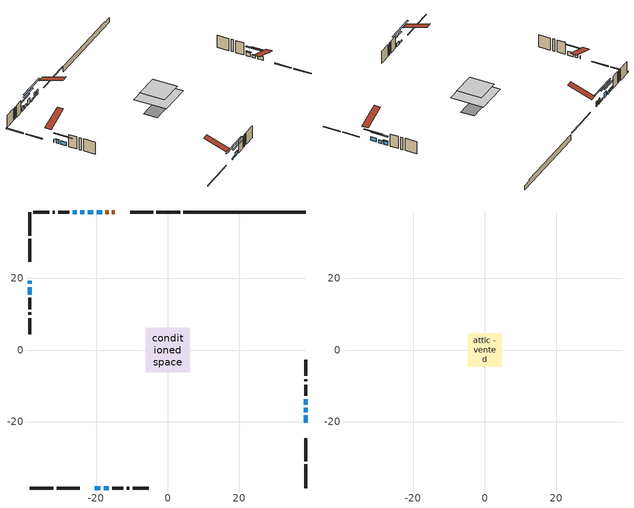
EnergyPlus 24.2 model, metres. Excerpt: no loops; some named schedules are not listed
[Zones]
conditioned space
 floor outside (Floor1 construction): -2.37,-2.37 -2.37,2.37 2.37,2.37 2.37,-2.37 z0.37
 floor adiabatic (AdiabaticFloorConstruction): -6.19,-6.19 -6.19,6.19 6.19,6.19 6.19,-6.19 z2.81
 floor foundation (Slab1 construction): -5.99,-2.54 -5.99,2.54 5.99,2.54 5.99,-2.54 z-1.95
 wall outside (RimJoist1 construction): 3.45,38.51 -3.14,38.51 / -38.51,-38.51 -31.92,-38.51 / -38.51,38.51 -38.51,31.92 / 38.51,-38.51 38.51,-31.92 z0.37:0.67
 wall outside (RimJoist2 construction): -4.07,38.51 -10.47,38.51 / -31,-38.51 -24.59,-38.51 / -38.51,31 -38.51,24.59 / 38.51,-31 38.51,-24.59 z0.37:0.67
 wall outside (AdiabaticWallConstruction 1): -14.74,38.51 -15.58,38.51 / -16.51,38.51 -17.4,38.51 z0.37:2.4
 wall outside (AdiabaticWallConstruction): -38.51,20.33 -38.51,20.26 z0.37:1.59; -38.51,19.33 -38.51,18.47 / 38.51,-20.33 38.51,-18.25 / -17.88,-38.51 -16.4,-38.51 / 38.51,-15.22 38.51,-13.75 / -38.51,17.54 -38.51,15.46 z0.37:1.84; -18.33,38.51 -19.85,38.51 / -20.33,-38.51 -18.8,-38.51 z0.37:0.98; -20.78,38.51 -22.31,38.51 z0.37:2.4; 38.51,-17.32 38.51,-16.15 / -23.23,38.51 -24.4,38.51 / -25.33,38.51 -26.5,38.51 z0.37:1.54
 wall outside (Wall1 construction): -27.43,38.51 -30.55,38.51 / -15.48,-38.51 -12.36,-38.51 / -38.51,14.53 -38.51,11.41 / 38.51,-12.82 38.51,-9.7 z0.37:5.25
 wall outside (Wall2 construction): -31.47,38.51 -32.15,38.51 / -11.43,-38.51 -10.76,-38.51 / -38.51,10.48 -38.51,9.81 / 38.51,-8.78 38.51,-8.1 z0.37:5.25
 wall outside (Wall3 construction): -33.07,38.51 -37.59,38.51 / -9.83,-38.51 -5.32,-38.51 / -38.51,8.88 -38.51,4.37 / 38.51,-7.18 38.51,-2.66 z0.37:5.25
 wall foundation (FoundationWall1 construction): 4.38,38.51,-1.95 4.38,38.51,0.37 35.1,38.51,0.37 35.1,38.51,-0.17 38.51,38.51,-0.17 38.51,38.51,-1.95
 window (WindowConstruction 9): -38.51,20.33 -38.51,20.26 z0.37:1.59
 window (WindowConstruction 8): -38.51,19.33 -38.51,18.47 z0.37:1.84
 window (WindowConstruction 10): -18.33,38.51 -19.85,38.51 z0.37:0.98
 window (WindowConstruction 11): -20.33,-38.51 -18.81,-38.51 z0.37:0.98
 window (WindowConstruction): 38.51,-20.33 38.51,-18.25 z0.37:1.84
 window (WindowConstruction 1): -20.78,38.51 -22.31,38.51 z0.37:2.4
 window (WindowConstruction 2): -17.88,-38.51 -16.4,-38.51 z0.37:1.84
 window (WindowConstruction 3): 38.51,-17.32 38.51,-16.15 z0.37:1.54
 window (WindowConstruction 4): 38.51,-15.22 38.51,-13.75 z0.37:1.84
 window (WindowConstruction 5): -23.24,38.51 -24.4,38.51 z0.37:1.54
 window (WindowConstruction 6): -25.33,38.51 -26.5,38.51 z0.37:1.54
 window (WindowConstruction 7): -38.51,17.54 -38.51,15.46 z0.37:1.84
 door (Door): -14.74,38.51 -15.58,38.51 z0.37:2.4
 door (Door 1): -16.51,38.51 -17.4,38.51 z0.37:2.4
 ceiling adiabatic (AdiabaticFloorConstruction): 6.19,-6.19 6.19,6.19 -6.19,6.19 -6.19,-6.19 z2.81
attic - vented
 floor to conditioned space (Floor2 construction Reversed): -4.69,-4.69 -4.69,4.69 4.69,4.69 4.69,-4.69 z5.25
 roof outside (Roof1 construction): -13.81,38.51,5.25 -13.81,29.39,8.29 -11.4,29.39,8.29 -11.4,38.51,5.25; -21.26,-38.51,5.25 -21.26,-29.39,8.29 -23.66,-29.39,8.29 -23.66,-38.51,5.25; -38.51,21.26,5.25 -29.39,21.26,8.29 -29.39,23.66,8.29 -38.51,23.66,5.25; 38.51,-21.26,5.25 29.39,-21.26,8.29 29.39,-23.66,8.29 38.51,-23.66,5.25
shading: -38.51,18.27 -38.51,19.53 -38.93,19.53 -38.93,18.27 z2.04; -24.78,38.51 -13.4,38.51 -13.4,38.93 -24.78,38.93 z5.91; -13.88,-38.51 -25.26,-38.51 -25.26,-38.93 -13.88,-38.93 z5.91; 38.51,-15.76 38.51,-22.82 38.93,-22.82 38.93,-15.76 z4.33; -24.8,38.51 -18.29,38.51 -18.29,38.93 -24.8,38.93 z4.89; -13.91,-38.51 -20.37,-38.51 -20.37,-38.93 -13.91,-38.93 z4.33; 38.51,-13.66 38.51,-19.81 38.93,-19.81 38.93,-13.66 z4.03; 38.51,-13.55 38.51,-15.42 38.93,-15.42 38.93,-13.55 z2.04; -26.89,38.51 -20.75,38.51 -20.75,38.93 -26.89,38.93 z4.03; -26.7,38.51 -25.13,38.51 -25.13,38.93 -26.7,38.93 z1.74; -38.51,12.97 -38.51,20.03 -38.93,20.03 -38.93,12.97 z4.33
[Building]
Building 1: Terrain=Suburbs
[Site:Location]
Edmonton Intl AP_AB: Latitude {deg}=53.31; Longitude {deg}=-113.58; Time Zone {hr}=-7; Elevation {m}=723; Keep Site Location Information=Yes
[Site:GroundTemperature:Shallow]
-1.56185, -3.61833, -3.78302, -2.80711, 1.11059, 5.01004, 8.39065, 10.5322, 10.7141, 8.97234, 5.67794, 1.89811
[Site:WaterMainsTemperature]
Calculation Method=Schedule; Temperature Schedule=mains temperature schedule
[Material] Roughness=Rough; Thermal Absorptance=0.9
Name | Thickness {m} | Conductivity {W/m-K} | Density {kg/m3} | Specific Heat {J/kg-K} | Solar Absorptance | Visible Absorptance
asphalt or fiberglass shingles | 0.00635 | 0.162714 | 1121.4 | 1465.45 | 0.4 | 0.4
ceiling loosefill ins | 0.254 | 0.0480833 | 16.02 | 1046.75 | 0.7 | 0.7
ceiling stud and cavity | 0.1397 | 0.139432 | 65.682 | 1177.47 | 0.7 | 0.7
concrete 4.0 in. | 0.1016 | 1.803125 | 2242.8 | 837.4 | 0.7 | 0.7
concrete 8.0 in. | 0.2032 | 1.803125 | 2242.8 | 837.4 | 0.7 | 0.7
door material | 0.04445 | 0.053851 | 512.64 | 1214.23 | 0.7 | 0.7
exterior vertical ins | 0.0480821 | 0.029427 | 32.04 | 1214.23 | 0.7 | 0.7
floor covering | 0.0127 | 0.0433444 | 54.468 | 1339.84 | 0.6 | 0.6
floor rigid ins; rim joist rigid ins; wall rigid ins | 0.051816 | 0.029427 | 32.04 | 1214.23 | 0.7 | 0.7
floor rigid ins 1; wall rigid ins 1 | 0.512978 | 0.029427 | 32.04 | 1214.23 | 0.7 | 0.7
floor stud and cavity | 0.1397 | 0.0842048 | 92.3553 | 1139.71 | 0.7 | 0.7
floor stud and cavity 1 | 0.1397 | 1.75129 | 37.0049 | 1207.88 | 0.7 | 0.7
furniture material conditioned space 1 | 0.1524 | 0.115458 | 640.8 | 1214.23 | 0.6 | 0.6
gypsum board | 0.0127 | 0.160291 | 801 | 837.4 | 0.6 | 0.6
gypsum board 1 | 0.0127 | 0.160291 | 801 | 837.4 | 0.7 | 0.7
osb sheathing 0.5 in. | 0.0127 | 0.115458 | 512.64 | 1214.23 | 0.7 | 0.7
osb sheathing 0.75 in. | 0.01905 | 0.115458 | 512.64 | 1214.23 | 0.7 | 0.7
osb sheathing 2.0 in. | 0.0508 | 0.115458 | 512.64 | 1214.23 | 0.7 | 0.7
rim joist stud and cavity | 0.0508 | 0.0414166 | 125.044 | 1163.47 | 0.6 | 0.6
rim joist stud and cavity 1 | 0.0508 | 0.0296634 | 125.044 | 1163.47 | 0.6 | 0.6
wall stud and cavity | 0.1397 | 0.22224 | 139.0536 | 1170.24 | 0.7 | 0.7
wall stud and cavity 1 | 0.1397 | 0.453384 | 139.0536 | 1170.24 | 0.7 | 0.7
wall stud and cavity 2 | 0.1397 | 0.219171 | 139.0536 | 1170.24 | 0.7 | 0.7
wall stud and cavity 3 | 0.0889 | 0.380278 | 52.3479 | 1209.89 | 0.7 | 0.7
wall stud and cavity 4 | 0.0889 | 0.391764 | 83.0341 | 1211.67 | 0.7 | 0.7
wood siding | 0.0254 | 0.102417 | 544.68 | 1172.36 | 0.4 | 0.4
wood siding 1; wood siding 2; wood siding 3 | 0.0254 | 0.102417 | 544.68 | 1172.36 | 0.7 | 0.7
[WindowMaterial:SimpleGlazingSystem]
Name | U-Factor {W/m2-K} | Solar Heat Gain Coefficient
WindowMaterial | 2.37965 | 0.65
WindowMaterial 1 | 2.98606 | 0.58
WindowMaterial 2 | 2.29164 | 0.56
WindowMaterial 3 | 2.447218 | 0.62
WindowMaterial 4 | 2.464252 | 0.61
WindowMaterial 5 | 3.04398 | 0.32
WindowMaterial 6 | 2.458574 | 0.48
[Construction]
AdiabaticFloorConstruction: floor stud and cavity 1, floor rigid ins 1, osb sheathing 0.75 in., floor covering
AdiabaticWallConstruction: wood siding 2, wall rigid ins 1, wall stud and cavity 3, gypsum board
AdiabaticWallConstruction 1: wood siding 3, wall rigid ins 1, wall stud and cavity 3, gypsum board
Door; Door 1: door material
Floor1 construction: floor stud and cavity, floor rigid ins, osb sheathing 0.75 in., floor covering
Floor2 construction Reversed: gypsum board, ceiling stud and cavity, ceiling loosefill ins
FoundationWall1 construction: concrete 8.0 in., gypsum board 1
furniture construction conditioned space 1: furniture material conditioned space 1
PartitionWallConstruction: gypsum board, wall stud and cavity 4, gypsum board
RimJoist1 construction: wood siding 1, rim joist rigid ins, osb sheathing 2.0 in., rim joist stud and cavity
RimJoist2 construction: wood siding 1, osb sheathing 2.0 in., rim joist stud and cavity 1
Roof1 construction: asphalt or fiberglass shingles
Slab1 construction: concrete 4.0 in.
Wall1 construction: wood siding, wall rigid ins, osb sheathing 0.5 in., wall stud and cavity, gypsum board
Wall2 construction: wood siding, wall rigid ins, osb sheathing 0.5 in., wall stud and cavity 1, gypsum board
Wall3 construction: wood siding, wall rigid ins, osb sheathing 0.5 in., wall stud and cavity 2, gypsum board
WindowConstruction; WindowConstruction 7: WindowMaterial
WindowConstruction 1: WindowMaterial 1
WindowConstruction 10; WindowConstruction 11: WindowMaterial 6
WindowConstruction 2; WindowConstruction 4: WindowMaterial 2
WindowConstruction 3; WindowConstruction 5; WindowConstruction 6: WindowMaterial 3
WindowConstruction 8: WindowMaterial 4
WindowConstruction 9: WindowMaterial 5
[Zone] Multiplier=1; Part of Total Floor Area=Yes
Name | Volume {m3}
attic - vented | 43.3972
conditioned space | 530.5
[Space]
Name | Zone | Volume {m3}
attic - vented 1 | attic - vented | 43.3972
conditioned space 1 | conditioned space | 530.5
[ZoneInfiltration:EffectiveLeakageArea]
infil attic - vented 1: Zone or Space=attic - vented 1; Schedule=Always On Discrete; Effective Air Leakage Area {cm2}=3055.65; Stack Coefficient=0.000211609; Wind Coefficient=9.8285e-06
[ZoneMixing]
whole house fan mix: Zone or Space=attic - vented; Schedule=Always On Continuous; Design Flow Rate Calculation Method=Flow/Zone; Design Flow Rate {m3/s}=0; Source Zone or Space=conditioned space
[SurfaceProperty:ExposedFoundationPerimeter]
Slab1: Exposed Perimeter Calculation Method=TotalExposedPerimeter; Total Exposed Perimeter {m}=34.137
[InternalMass] Zone or ZoneList=conditioned space; Space or SpaceList=conditioned space 1
Name | Construction | Surface Area {m2}
furniture mass conditioned space 1 | furniture construction conditioned space 1 | 94.6599
partition wall mass | PartitionWallConstruction | 236.65
[Lights]
interior lighting: Zone or ZoneList or Space or SpaceList=conditioned space 1; Schedule=interior lighting schedule; Design Level Calculation Method=LightingLevel; Lighting Level {W}=343.2; Return Air Fraction=0; Fraction Radiant=0.6; Fraction Visible=0.2; Fraction Replaceable=1
[People]
occupants: Zone or ZoneList or Space or SpaceList=conditioned space 1; Number of People Schedule=occupants schedule; Number of People Calculation Method=People; Number of People=3; Fraction Radiant=0.314171; Sensible Heat Fraction=0.56303; Activity Level Schedule=occupants activity schedule; Carbon Dioxide Generation Rate {m3/s-W}=0; Enable ASHRAE 55 Comfort Warnings=No; Mean Radiant Temperature Calculation Type=EnclosureAveraged
[ElectricEquipment] Zone or ZoneList or Space or SpaceList=conditioned space 1; Design Level Calculation Method=EquipmentLevel
Name | Schedule | Design Level {W} | Fraction Latent | Fraction Radiant | Fraction Lost
clothes dryer | clothes dryer schedule | 140.772 | 0.015 | 0.081 | 0.85
clothes washer | clothes washer schedule | 32.1985 | 0.03 | 0.162 | 0.7
cooking range | cooking range schedule | 215.147 | 0.08 | 0.432 | 0.2
dishwasher | dishwasher schedule | 66.8632 | 0.3 | 0.18 | 0.4
fridge | fridge schedule | 72.9452 | 0 | 0.6 | 0
mech vent bath fan 0 | mech vent bath fan 0 schedule | 50.2 | 0 | 0 | 1
mech vent bath fan 1 | mech vent bath fan 1 schedule | 50.2 | 0 | 0 | 1
mech vent house fan | mech vent house fan schedule | 0 | 0 | 0 | 1
mech vent house fan cfis | mech vent house fan cfis schedule | 0 | 0 | 0 | 0
mech vent range fan 0 | mech vent range fan 0 schedule | 57 | 0 | 0 | 1
misc plug loads | misc plug loads schedule | 494.7 | 0.045 | 0.513 | 0.1
whole house fan | Always On Discrete | 0 | 0 | 0 | 1
[OtherEquipment] Zone or ZoneList or Space or SpaceList=conditioned space 1; Design Level Calculation Method=EquipmentLevel
Name | Fuel Type | Schedule | Design Level {W} | Fraction Latent | Fraction Radiant | Fraction Lost
clothes dryer 1 | Electricity | clothes dryer schedule | 0 | 0.015 | 0.081 | 0.85
cooking range 1 | Electricity | cooking range schedule | 0 | 0.08 | 0.432 | 0.2
general water use latent | None | general water use schedule | 62.594 | 1 | 0 | 0
general water use sensible | None | general water use schedule | -61.6891 | 0 | 0.6 | 0
mech vent house fan latent load | None | Always On Discrete | 0 | 1 | 0 | 0
mech vent house fan sensible load | None | Always On Discrete | 0 | 0 | 0 | 0
water heater energy adjustment1 | NaturalGas | Always On Discrete | 0.01 | 0 | 0 | 1
[ZoneInfiltration:DesignFlowRate] Zone or ZoneList or Space or SpaceList=conditioned space 1; Schedule=Always On Discrete; Design Flow Rate Calculation Method=Flow/Zone; Design Flow Rate {m3/s}=0
infil flow; natural vent flow; whole house fan flow
[Foundation:Kiva]
Foundation Kiva 1: Initial Indoor Air Temperature {C}=18; Wall Height Above Grade {m}=0.369997; Wall Depth Below Slab {m}=0.2032; Custom Block Material Name 1=exterior vertical ins; Custom Block Depth 1 {m}=2.31999; Custom Block X Position 1 {m}=0.2159; Custom Block Z Position 1 {m}=0
[Foundation:Kiva:Settings]
Soil Conductivity {W/m-K}=0.849921; Soil Density {kg/m3}=1842.3; Soil Specific Heat {J/kg-K}=418.7; Ground Solar Absorptivity=0.9; Ground Thermal Absorptivity=0.9; Ground Surface Roughness {m}=0.03; Far-Field Width {m}=40; Deep-Ground Boundary Condition=ZeroFlux; Deep-Ground Depth {m}=40; Minimum Cell Dimension {m}=0.2; Maximum Cell Growth Coefficient=3; Simulation Timestep=Timestep
[Exterior:Lights]
exterior lighting: Schedule=exterior lighting schedule; Design Level {W}=75.6
[Schedule:Constant]
Name | Hourly Value
Always On Continuous; mech vent house fan schedule; mech vent house fan cfis schedule; Always On Discrete | 1
occupants activity schedule | 117.228
fridge schedule | 0
[Schedule:Week:Daily]
interior lighting schedule Week Rule - Jan1-Jan27: interior lighting schedule day, interior lighting schedule day, interior lighting schedule day, interior lighting schedule day, interior lighting schedule day, interior lighting schedule day, interior lighting schedule day, interior lighting schedule default day, interior lighting schedule default day, interior lighting schedule default day, interior lighting schedule default day, interior lighting schedule default day
interior lighting schedule Week Rule - Jan28-Feb3: interior lighting schedule day, interior lighting schedule day, interior lighting schedule day, interior lighting schedule day, interior lighting schedule day 1, interior lighting schedule day 1, interior lighting schedule day 1, interior lighting schedule default day, interior lighting schedule default day, interior lighting schedule default day, interior lighting schedule default day, interior lighting schedule default day
interior lighting schedule Week Rule - Feb4-Feb24: interior lighting schedule day 1, interior lighting schedule day 1, interior lighting schedule day 1, interior lighting schedule day 1, interior lighting schedule day 1, interior lighting schedule day 1, interior lighting schedule day 1, interior lighting schedule default day, interior lighting schedule default day, interior lighting schedule default day, interior lighting schedule default day, interior lighting schedule default day
interior lighting schedule Week Rule - Feb25-Mar3: interior lighting schedule day 1, interior lighting schedule day 1, interior lighting schedule day 1, interior lighting schedule day 1, interior lighting schedule day 2, interior lighting schedule day 2, interior lighting schedule day 2, interior lighting schedule default day, interior lighting schedule default day, interior lighting schedule default day, interior lighting schedule default day, interior lighting schedule default day
interior lighting schedule Week Rule - Mar4-Mar31: interior lighting schedule day 2, interior lighting schedule day 2, interior lighting schedule day 2, interior lighting schedule day 2, interior lighting schedule day 2, interior lighting schedule day 2, interior lighting schedule day 2, interior lighting schedule default day, interior lighting schedule default day, interior lighting schedule default day, interior lighting schedule default day, interior lighting schedule default day
interior lighting schedule Week Rule - Apr1-Apr28: interior lighting schedule day 3, interior lighting schedule day 3, interior lighting schedule day 3, interior lighting schedule day 3, interior lighting schedule day 3, interior lighting schedule day 3, interior lighting schedule day 3, interior lighting schedule default day, interior lighting schedule default day, interior lighting schedule default day, interior lighting schedule default day, interior lighting schedule default day
interior lighting schedule Week Rule - Apr29-May5: interior lighting schedule day 3, interior lighting schedule day 3, interior lighting schedule day 4, interior lighting schedule day 4, interior lighting schedule day 4, interior lighting schedule day 4, interior lighting schedule day 4, interior lighting schedule default day, interior lighting schedule default day, interior lighting schedule default day, interior lighting schedule default day, interior lighting schedule default day
interior lighting schedule Week Rule - May6-May26: interior lighting schedule day 4, interior lighting schedule day 4, interior lighting schedule day 4, interior lighting schedule day 4, interior lighting schedule day 4, interior lighting schedule day 4, interior lighting schedule day 4, interior lighting schedule default day, interior lighting schedule default day, interior lighting schedule default day, interior lighting schedule default day, interior lighting schedule default day
interior lighting schedule Week Rule - May27-Jun2: interior lighting schedule day 4, interior lighting schedule day 4, interior lighting schedule day 4, interior lighting schedule day 4, interior lighting schedule day 4, interior lighting schedule day 5, interior lighting schedule day 5, interior lighting schedule default day, interior lighting schedule default day, interior lighting schedule default day, interior lighting schedule default day, interior lighting schedule default day
interior lighting schedule Week Rule - Jun3-Jun30: interior lighting schedule day 5, interior lighting schedule day 5, interior lighting schedule day 5, interior lighting schedule day 5, interior lighting schedule day 5, interior lighting schedule day 5, interior lighting schedule day 5, interior lighting schedule default day, interior lighting schedule default day, interior lighting schedule default day, interior lighting schedule default day, interior lighting schedule default day
interior lighting schedule Week Rule - Jul1-Jul28: interior lighting schedule day 6, interior lighting schedule day 6, interior lighting schedule day 6, interior lighting schedule day 6, interior lighting schedule day 6, interior lighting schedule day 6, interior lighting schedule day 6, interior lighting schedule default day, interior lighting schedule default day, interior lighting schedule default day, interior lighting schedule default day, interior lighting schedule default day
interior lighting schedule Week Rule - Jul29-Aug4: interior lighting schedule day 6, interior lighting schedule day 6, interior lighting schedule day 6, interior lighting schedule day 7, interior lighting schedule day 7, interior lighting schedule day 7, interior lighting schedule day 7, interior lighting schedule default day, interior lighting schedule default day, interior lighting schedule default day, interior lighting schedule default day, interior lighting schedule default day
interior lighting schedule Week Rule - Aug5-Aug25: interior lighting schedule day 7, interior lighting schedule day 7, interior lighting schedule day 7, interior lighting schedule day 7, interior lighting schedule day 7, interior lighting schedule day 7, interior lighting schedule day 7, interior lighting schedule default day, interior lighting schedule default day, interior lighting schedule default day, interior lighting schedule default day, interior lighting schedule default day
interior lighting schedule Week Rule - Aug26-Sep1: interior lighting schedule day 7, interior lighting schedule day 7, interior lighting schedule day 7, interior lighting schedule day 7, interior lighting schedule day 7, interior lighting schedule day 7, interior lighting schedule day 8, interior lighting schedule default day, interior lighting schedule default day, interior lighting schedule default day, interior lighting schedule default day, interior lighting schedule default day
interior lighting schedule Week Rule - Sep2-Sep29: interior lighting schedule day 8, interior lighting schedule day 8, interior lighting schedule day 8, interior lighting schedule day 8, interior lighting schedule day 8, interior lighting schedule day 8, interior lighting schedule day 8, interior lighting schedule default day, interior lighting schedule default day, interior lighting schedule default day, interior lighting schedule default day, interior lighting schedule default day
interior lighting schedule Week Rule - Sep30-Oct6: interior lighting schedule day 8, interior lighting schedule day 9, interior lighting schedule day 9, interior lighting schedule day 9, interior lighting schedule day 9, interior lighting schedule day 9, interior lighting schedule day 9, interior lighting schedule default day, interior lighting schedule default day, interior lighting schedule default day, interior lighting schedule default day, interior lighting schedule default day
interior lighting schedule Week Rule - Oct7-Oct27: interior lighting schedule day 9, interior lighting schedule day 9, interior lighting schedule day 9, interior lighting schedule day 9, interior lighting schedule day 9, interior lighting schedule day 9, interior lighting schedule day 9, interior lighting schedule default day, interior lighting schedule default day, interior lighting schedule default day, interior lighting schedule default day, interior lighting schedule default day
interior lighting schedule Week Rule - Oct28-Nov3: interior lighting schedule day 9, interior lighting schedule day 9, interior lighting schedule day 9, interior lighting schedule day 9, interior lighting schedule day 10, interior lighting schedule day 10, interior lighting schedule day 10, interior lighting schedule default day, interior lighting schedule default day, interior lighting schedule default day, interior lighting schedule default day, interior lighting schedule default day
interior lighting schedule Week Rule - Nov4-Nov24: interior lighting schedule day 10, interior lighting schedule day 10, interior lighting schedule day 10, interior lighting schedule day 10, interior lighting schedule day 10, interior lighting schedule day 10, interior lighting schedule day 10, interior lighting schedule default day, interior lighting schedule default day, interior lighting schedule default day, interior lighting schedule default day, interior lighting schedule default day
interior lighting schedule Week Rule - Nov25-Dec1: interior lighting schedule day 10, interior lighting schedule day 10, interior lighting schedule day 10, interior lighting schedule day 10, interior lighting schedule day 10, interior lighting schedule day 10, interior lighting schedule day 11, interior lighting schedule default day, interior lighting schedule default day, interior lighting schedule default day, interior lighting schedule default day, interior lighting schedule default day
interior lighting schedule Week Rule - Dec2-Dec31: interior lighting schedule day 11, interior lighting schedule day 11, interior lighting schedule day 11, interior lighting schedule day 11, interior lighting schedule day 11, interior lighting schedule day 11, interior lighting schedule day 11, interior lighting schedule default day, interior lighting schedule default day, interior lighting schedule default day, interior lighting schedule default day, interior lighting schedule default day
occupants schedule Week Rule - Jan1-Dec31: occupants schedule day, occupants schedule day, occupants schedule day, occupants schedule day, occupants schedule day, occupants schedule day, occupants schedule day, occupants schedule default day, occupants schedule default day, occupants schedule default day, occupants schedule default day, occupants schedule default day
clothes dryer schedule Week Rule - Jan1-Dec31: clothes dryer schedule day, clothes dryer schedule day, clothes dryer schedule day, clothes dryer schedule day, clothes dryer schedule day, clothes dryer schedule day, clothes dryer schedule day, clothes dryer schedule default day, clothes dryer schedule default day, clothes dryer schedule default day, clothes dryer schedule default day, clothes dryer schedule default day
clothes washer schedule Week Rule - Jan1-Dec31: clothes washer schedule day, clothes washer schedule day, clothes washer schedule day, clothes washer schedule day, clothes washer schedule day, clothes washer schedule day, clothes washer schedule day, clothes washer schedule default day, clothes washer schedule default day, clothes washer schedule default day, clothes washer schedule default day, clothes washer schedule default day
cooking range schedule Week Rule - Jan1-Dec31: cooking range schedule day, cooking range schedule day, cooking range schedule day, cooking range schedule day, cooking range schedule day, cooking range schedule day, cooking range schedule day, cooking range schedule default day, cooking range schedule default day, cooking range schedule default day, cooking range schedule default day, cooking range schedule default day
dishwasher schedule Week Rule - Jan1-Dec31: dishwasher schedule day, dishwasher schedule day, dishwasher schedule day, dishwasher schedule day, dishwasher schedule day, dishwasher schedule day, dishwasher schedule day, dishwasher schedule default day, dishwasher schedule default day, dishwasher schedule default day, dishwasher schedule default day, dishwasher schedule default day
mech vent bath fan 0 schedule Week Rule - Jan1-Dec31: mech vent bath fan 0 schedule day, mech vent bath fan 0 schedule day, mech vent bath fan 0 schedule day, mech vent bath fan 0 schedule day, mech vent bath fan 0 schedule day, mech vent bath fan 0 schedule day, mech vent bath fan 0 schedule day, mech vent bath fan 0 schedule default day, mech vent bath fan 0 schedule default day, mech vent bath fan 0 schedule default day, mech vent bath fan 0 schedule default day, mech vent bath fan 0 schedule default day
mech vent bath fan 1 schedule Week Rule - Jan1-Dec31: mech vent bath fan 1 schedule day, mech vent bath fan 1 schedule day, mech vent bath fan 1 schedule day, mech vent bath fan 1 schedule day, mech vent bath fan 1 schedule day, mech vent bath fan 1 schedule day, mech vent bath fan 1 schedule day, mech vent bath fan 1 schedule default day, mech vent bath fan 1 schedule default day, mech vent bath fan 1 schedule default day, mech vent bath fan 1 schedule default day, mech vent bath fan 1 schedule default day
mech vent range fan 0 schedule Week Rule - Jan1-Dec31: mech vent range fan 0 schedule day, mech vent range fan 0 schedule day, mech vent range fan 0 schedule day, mech vent range fan 0 schedule day, mech vent range fan 0 schedule day, mech vent range fan 0 schedule day, mech vent range fan 0 schedule day, mech vent range fan 0 schedule default day, mech vent range fan 0 schedule default day, mech vent range fan 0 schedule default day, mech vent range fan 0 schedule default day, mech vent range fan 0 schedule default day
misc plug loads schedule Week Rule - Jan1-Dec31: misc plug loads schedule day, misc plug loads schedule day, misc plug loads schedule day, misc plug loads schedule day, misc plug loads schedule day, misc plug loads schedule day, misc plug loads schedule day, misc plug loads schedule default day, misc plug loads schedule default day, misc plug loads schedule default day, misc plug loads schedule default day, misc plug loads schedule default day
general water use schedule Week Rule - Jan1-Dec31: general water use schedule day, general water use schedule day, general water use schedule day, general water use schedule day, general water use schedule day, general water use schedule day, general water use schedule day, general water use schedule default day, general water use schedule default day, general water use schedule default day, general water use schedule default day, general water use schedule default day
exterior lighting schedule Week Rule - Jan1-Jan27: exterior lighting schedule day, exterior lighting schedule day, exterior lighting schedule day, exterior lighting schedule day, exterior lighting schedule day, exterior lighting schedule day, exterior lighting schedule day, exterior lighting schedule default day, exterior lighting schedule default day, exterior lighting schedule default day, exterior lighting schedule default day, exterior lighting schedule default day
exterior lighting schedule Week Rule - Jan28-Feb3: exterior lighting schedule day, exterior lighting schedule day, exterior lighting schedule day, exterior lighting schedule day, exterior lighting schedule day 1, exterior lighting schedule day 1, exterior lighting schedule day 1, exterior lighting schedule default day, exterior lighting schedule default day, exterior lighting schedule default day, exterior lighting schedule default day, exterior lighting schedule default day
exterior lighting schedule Week Rule - Feb4-Feb24: exterior lighting schedule day 1, exterior lighting schedule day 1, exterior lighting schedule day 1, exterior lighting schedule day 1, exterior lighting schedule day 1, exterior lighting schedule day 1, exterior lighting schedule day 1, exterior lighting schedule default day, exterior lighting schedule default day, exterior lighting schedule default day, exterior lighting schedule default day, exterior lighting schedule default day
exterior lighting schedule Week Rule - Feb25-Mar3: exterior lighting schedule day 1, exterior lighting schedule day 1, exterior lighting schedule day 1, exterior lighting schedule day 1, exterior lighting schedule day 2, exterior lighting schedule day 2, exterior lighting schedule day 2, exterior lighting schedule default day, exterior lighting schedule default day, exterior lighting schedule default day, exterior lighting schedule default day, exterior lighting schedule default day
exterior lighting schedule Week Rule - Mar4-Mar31: exterior lighting schedule day 2, exterior lighting schedule day 2, exterior lighting schedule day 2, exterior lighting schedule day 2, exterior lighting schedule day 2, exterior lighting schedule day 2, exterior lighting schedule day 2, exterior lighting schedule default day, exterior lighting schedule default day, exterior lighting schedule default day, exterior lighting schedule default day, exterior lighting schedule default day
exterior lighting schedule Week Rule - Apr1-Apr28: exterior lighting schedule day 3, exterior lighting schedule day 3, exterior lighting schedule day 3, exterior lighting schedule day 3, exterior lighting schedule day 3, exterior lighting schedule day 3, exterior lighting schedule day 3, exterior lighting schedule default day, exterior lighting schedule default day, exterior lighting schedule default day, exterior lighting schedule default day, exterior lighting schedule default day
exterior lighting schedule Week Rule - Apr29-May5: exterior lighting schedule day 3, exterior lighting schedule day 3, exterior lighting schedule day 4, exterior lighting schedule day 4, exterior lighting schedule day 4, exterior lighting schedule day 4, exterior lighting schedule day 4, exterior lighting schedule default day, exterior lighting schedule default day, exterior lighting schedule default day, exterior lighting schedule default day, exterior lighting schedule default day
exterior lighting schedule Week Rule - May6-May26: exterior lighting schedule day 4, exterior lighting schedule day 4, exterior lighting schedule day 4, exterior lighting schedule day 4, exterior lighting schedule day 4, exterior lighting schedule day 4, exterior lighting schedule day 4, exterior lighting schedule default day, exterior lighting schedule default day, exterior lighting schedule default day, exterior lighting schedule default day, exterior lighting schedule default day
exterior lighting schedule Week Rule - May27-Jun2: exterior lighting schedule day 4, exterior lighting schedule day 4, exterior lighting schedule day 4, exterior lighting schedule day 4, exterior lighting schedule day 4, exterior lighting schedule day 5, exterior lighting schedule day 5, exterior lighting schedule default day, exterior lighting schedule default day, exterior lighting schedule default day, exterior lighting schedule default day, exterior lighting schedule default day
exterior lighting schedule Week Rule - Jun3-Jun30: exterior lighting schedule day 5, exterior lighting schedule day 5, exterior lighting schedule day 5, exterior lighting schedule day 5, exterior lighting schedule day 5, exterior lighting schedule day 5, exterior lighting schedule day 5, exterior lighting schedule default day, exterior lighting schedule default day, exterior lighting schedule default day, exterior lighting schedule default day, exterior lighting schedule default day
exterior lighting schedule Week Rule - Jul1-Jul28: exterior lighting schedule day 6, exterior lighting schedule day 6, exterior lighting schedule day 6, exterior lighting schedule day 6, exterior lighting schedule day 6, exterior lighting schedule day 6, exterior lighting schedule day 6, exterior lighting schedule default day, exterior lighting schedule default day, exterior lighting schedule default day, exterior lighting schedule default day, exterior lighting schedule default day
exterior lighting schedule Week Rule - Jul29-Aug4: exterior lighting schedule day 6, exterior lighting schedule day 6, exterior lighting schedule day 6, exterior lighting schedule day 7, exterior lighting schedule day 7, exterior lighting schedule day 7, exterior lighting schedule day 7, exterior lighting schedule default day, exterior lighting schedule default day, exterior lighting schedule default day, exterior lighting schedule default day, exterior lighting schedule default day
exterior lighting schedule Week Rule - Aug5-Aug25: exterior lighting schedule day 7, exterior lighting schedule day 7, exterior lighting schedule day 7, exterior lighting schedule day 7, exterior lighting schedule day 7, exterior lighting schedule day 7, exterior lighting schedule day 7, exterior lighting schedule default day, exterior lighting schedule default day, exterior lighting schedule default day, exterior lighting schedule default day, exterior lighting schedule default day
exterior lighting schedule Week Rule - Aug26-Sep1: exterior lighting schedule day 7, exterior lighting schedule day 7, exterior lighting schedule day 7, exterior lighting schedule day 7, exterior lighting schedule day 7, exterior lighting schedule day 7, exterior lighting schedule day 8, exterior lighting schedule default day, exterior lighting schedule default day, exterior lighting schedule default day, exterior lighting schedule default day, exterior lighting schedule default day
exterior lighting schedule Week Rule - Sep2-Sep29: exterior lighting schedule day 8, exterior lighting schedule day 8, exterior lighting schedule day 8, exterior lighting schedule day 8, exterior lighting schedule day 8, exterior lighting schedule day 8, exterior lighting schedule day 8, exterior lighting schedule default day, exterior lighting schedule default day, exterior lighting schedule default day, exterior lighting schedule default day, exterior lighting schedule default day
[Schedule:Year]
interior lighting schedule: interior lighting schedule Week Rule - Jan1-Jan27, 1, 1, 1, 27, interior lighting schedule Week Rule - Jan28-Feb3, 1, 28, 2, 3, interior lighting schedule Week Rule - Feb4-Feb24, 2, 4, 2, 24, interior lighting schedule Week Rule - Feb25-Mar3, 2, 25, 3, 3, interior lighting schedule Week Rule - Mar4-Mar31, 3, 4, 3, 31, interior lighting schedule Week Rule - Apr1-Apr28, 4, 1, 4, 28, interior lighting schedule Week Rule - Apr29-May5, 4, 29, 5, 5, interior lighting schedule Week Rule - May6-May26, 5, 6, 5, 26, interior lighting schedule Week Rule - May27-Jun2, 5, 27, 6, 2, interior lighting schedule Week Rule - Jun3-Jun30, 6, 3, 6, 30, interior lighting schedule Week Rule - Jul1-Jul28, 7, 1, 7, 28, interior lighting schedule Week Rule - Jul29-Aug4, 7, 29, 8, 4, interior lighting schedule Week Rule - Aug5-Aug25, 8, 5, 8, 25, interior lighting schedule Week Rule - Aug26-Sep1, 8, 26, 9, 1, interior lighting schedule Week Rule - Sep2-Sep29, 9, 2, 9, 29, interior lighting schedule Week Rule - Sep30-Oct6, 9, 30, 10, 6, interior lighting schedule Week Rule - Oct7-Oct27, 10, 7, 10, 27, interior lighting schedule Week Rule - Oct28-Nov3, 10, 28, 11, 3, interior lighting schedule Week Rule - Nov4-Nov24, 11, 4, 11, 24, interior lighting schedule Week Rule - Nov25-Dec1, 11, 25, 12, 1, interior lighting schedule Week Rule - Dec2-Dec31, 12, 2, 12, 31
occupants schedule: occupants schedule Week Rule - Jan1-Dec31, 1, 1, 12, 31
clothes dryer schedule: clothes dryer schedule Week Rule - Jan1-Dec31, 1, 1, 12, 31
clothes washer schedule: clothes washer schedule Week Rule - Jan1-Dec31, 1, 1, 12, 31
cooking range schedule: cooking range schedule Week Rule - Jan1-Dec31, 1, 1, 12, 31
dishwasher schedule: dishwasher schedule Week Rule - Jan1-Dec31, 1, 1, 12, 31
mech vent bath fan 0 schedule: mech vent bath fan 0 schedule Week Rule - Jan1-Dec31, 1, 1, 12, 31
mech vent bath fan 1 schedule: mech vent bath fan 1 schedule Week Rule - Jan1-Dec31, 1, 1, 12, 31
mech vent range fan 0 schedule: mech vent range fan 0 schedule Week Rule - Jan1-Dec31, 1, 1, 12, 31
misc plug loads schedule: misc plug loads schedule Week Rule - Jan1-Dec31, 1, 1, 12, 31
general water use schedule: general water use schedule Week Rule - Jan1-Dec31, 1, 1, 12, 31
exterior lighting schedule: exterior lighting schedule Week Rule - Jan1-Jan27, 1, 1, 1, 27, exterior lighting schedule Week Rule - Jan28-Feb3, 1, 28, 2, 3, exterior lighting schedule Week Rule - Feb4-Feb24, 2, 4, 2, 24, exterior lighting schedule Week Rule - Feb25-Mar3, 2, 25, 3, 3, exterior lighting schedule Week Rule - Mar4-Mar31, 3, 4, 3, 31, exterior lighting schedule Week Rule - Apr1-Apr28, 4, 1, 4, 28, exterior lighting schedule Week Rule - Apr29-May5, 4, 29, 5, 5, exterior lighting schedule Week Rule - May6-May26, 5, 6, 5, 26, exterior lighting schedule Week Rule - May27-Jun2, 5, 27, 6, 2, exterior lighting schedule Week Rule - Jun3-Jun30, 6, 3, 6, 30, exterior lighting schedule Week Rule - Jul1-Jul28, 7, 1, 7, 28, exterior lighting schedule Week Rule - Jul29-Aug4, 7, 29, 8, 4, exterior lighting schedule Week Rule - Aug5-Aug25, 8, 5, 8, 25, exterior lighting schedule Week Rule - Aug26-Sep1, 8, 26, 9, 1, exterior lighting schedule Week Rule - Sep2-Sep29, 9, 2, 9, 29, exterior lighting schedule Week Rule - Sep30-Oct6, 9, 30, 10, 6, exterior lighting schedule Week Rule - Oct7-Oct27, 10, 7, 10, 27, exterior lighting schedule Week Rule - Oct28-Nov3, 10, 28, 11, 3, exterior lighting schedule Week Rule - Nov4-Nov24, 11, 4, 11, 24, exterior lighting schedule Week Rule - Nov25-Dec1, 11, 25, 12, 1, exterior lighting schedule Week Rule - Dec2-Dec31, 12, 2, 12, 31
[Schedule:Compact]
mains temperature schedule: Through: 01/01, For: AllDays, Until: 24:00, 3.97167, Through: 01/02, For: AllDays, Until: 24:00, 3.90778, Through: 01/03, For: AllDays, Until: 24:00, 3.84556, Through: 01/04, For: AllDays, Until: 24:00, 3.78389, Through: 01/05, For: AllDays, Until: 24:00, 3.72278, Through: 01/06, For: AllDays, Until: 24:00, 3.66278, Through: 01/07, For: AllDays, Until: 24:00, 3.60389, Through: 01/08, For: AllDays, Until: 24:00, 3.54556, Through: 01/09, For: AllDays, Until: 24:00, 3.48833, Through: 01/10, For: AllDays, Until: 24:00, 3.43167, Through: 01/11, For: AllDays, Until: 24:00, 3.37611, Through: 01/12, For: AllDays, Until: 24:00, 3.32167, Through: 01/13, For: AllDays, Until: 24:00, 3.26833, Through: 01/14, For: AllDays, Until: 24:00, 3.21556, Through: 01/15, For: AllDays, Until: 24:00, 3.16444, Through: 01/16, For: AllDays, Until: 24:00, 3.11389, Through: 01/17, For: AllDays, Until: 24:00, 3.06444, Through: 01/18, For: AllDays, Until: 24:00, 3.01611, Through: 01/19, For: AllDays, Until: 24:00, 2.96889, Through: 01/20, For: AllDays, Until: 24:00, 2.92278, Through: 01/21, For: AllDays, Until: 24:00, 2.87722, Through: 01/22, For: AllDays, Until: 24:00, 2.83333, Through: 01/23, For: AllDays, Until: 24:00, 2.79056, Through: 01/24, For: AllDays, Until: 24:00, 2.74889, Through: 01/25, For: AllDays, Until: 24:00, 2.70833, Through: 01/26, For: AllDays, Until: 24:00, 2.66889, Through: 01/27, For: AllDays, Until: 24:00, 2.63056, Through: 01/28, For: AllDays, Until: 24:00, 2.59333, Through: 01/29, For: AllDays, Until: 24:00, 2.55778, Through: 01/30, For: AllDays, Until: 24:00, 2.52278, Through: 01/31, For: AllDays, Until: 24:00, 2.48944, Through: 02/01, For: AllDays, Until: 24:00, 2.45722, Through: 02/02, For: AllDays, Until: 24:00, 2.42611, Through: 02/03, For: AllDays, Until: 24:00, 2.39667, Through: 02/04, For: AllDays, Until: 24:00, 2.36833, Through: 02/05, For: AllDays, Until: 24:00, 2.34111, Through: 02/06, For: AllDays, Until: 24:00, 2.315, Through: 02/07, For: AllDays, Until: 24:00, 2.29056, Through: 02/08, For: AllDays, Until: 24:00, 2.26722, Through: 02/09, For: AllDays, Until: 24:00, 2.245, Through: 02/10, For: AllDays, Until: 24:00, 2.22444, Through: 02/11, For: AllDays, Until: 24:00, 2.20444, Through: 02/12, For: AllDays, Until: 24:00, 2.18667, Through: 02/13, For: AllDays, Until: 24:00, 2.17, Through: 02/14, For: AllDays, Until: 24:00, 2.15444, Through: 02/15, For: AllDays, Until: 24:00, 2.14, Through: 02/16, For: AllDays, Until: 24:00, 2.12722, Through: 02/17, For: AllDays, Until: 24:00, 2.11556, Through: 02/18, For: AllDays, Until: 24:00, 2.10556, Through: 02/19, For: AllDays, Until: 24:00, 2.09667, Through: 02/20, For: AllDays, Until: 24:00, 2.08889, Through: 02/21, For: AllDays, Until: 24:00, 2.08278, Through: 02/22, For: AllDays, Until: 24:00, 2.07833, Through: 02/23, For: AllDays, Until: 24:00, 2.07444, Through: 02/24, For: AllDays, Until: 24:00, 2.07278, Through: 02/25, For: AllDays, Until: 24:00, 2.07167, Through: 02/26, For: AllDays, Until: 24:00, 2.07222, Through: 02/27, For: AllDays, Until: 24:00, 2.07444, Through: 02/28, For: AllDays, Until: 24:00, 2.07778, Through: 03/01, For: AllDays, Until: 24:00, 2.08222, Through: 03/02, For: AllDays, Until: 24:00, 2.08833, Through: 03/03, For: AllDays, Until: 24:00, 2.09556, Through: 03/04, For: AllDays, Until: 24:00, 2.10444, Through: 03/05, For: AllDays, Until: 24:00, 2.11444, Through: 03/06, For: AllDays, Until: 24:00, 2.12556, Through: 03/07, For: AllDays, Until: 24:00, 2.13833, Through: 03/08, For: AllDays, Until: 24:00, 2.15278, Through: 03/09, For: AllDays, Until: 24:00, 2.16778, Through: 03/10, For: AllDays, Until: 24:00, 2.18444, Through: 03/11, For: AllDays, Until: 24:00, 2.20278, Through: 03/12, For: AllDays, Until: 24:00, 2.22167, Through: 03/13, For: AllDays, Until: 24:00, 2.24278, Through: 03/14, For: AllDays, Until: 24:00, 2.26444, Through: 03/15, For: AllDays, Until: 24:00, 2.28778, Through: 03/16, For: AllDays, Until: 24:00, 2.31222, Through: 03/17, For: AllDays, Until: 24:00, 2.33778, Through: 03/18, For: AllDays, Until: 24:00, 2.365, Through: 03/19, For: AllDays, Until: 24:00, 2.39333, Through: 03/20, For: AllDays, Until: 24:00, 2.42278, Through: 03/21, For: AllDays, Until: 24:00, 2.45389, Through: 03/22, For: AllDays, Until: 24:00, 2.48611, Through: 03/23, For: AllDays, Until: 24:00, 2.51889, Through: 03/24, For: AllDays, Until: 24:00, 2.55389, Through: 03/25, For: AllDays, Until: 24:00, 2.58944, Through: 03/26, For: AllDays, Until: 24:00, 2.62611, Through: 03/27, For: AllDays, Until: 24:00, 2.66444, Through: 03/28, For: AllDays, Until: 24:00, 2.70389, Through: 03/29, For: AllDays, Until: 24:00, 2.74389, Through: 03/30, For: AllDays, Until: 24:00, 2.78556, Through: 03/31, For: AllDays, Until: 24:00, 2.82833, Through: 04/01, For: AllDays, Until: 24:00, 2.87222, Through: 04/02, For: AllDays, Until: 24:00, 2.91722, Through: 04/03, For: AllDays, Until: 24:00, 2.96333, Through: 04/04, For: AllDays, Until: 24:00, 3.01056, Through: 04/05, For: AllDays, Until: 24:00, 3.05889, Through: 04/06, For: AllDays, Until: 24:00, 3.10833, Through: 04/07, For: AllDays, Until: 24:00, 3.15833, Through: 04/08, For: AllDays, Until: 24:00, 3.21, Through: 04/09, For: AllDays, Until: 24:00, 3.26222, Through: 04/10, For: AllDays, Until: 24:00, 3.31556, Through: 04/11, For: AllDays, Until: 24:00, 3.37, Through: 04/12, For: AllDays, Until: 24:00, 3.42556, Through: 04/13, For: AllDays, Until: 24:00, 3.48167, Through: 04/14, For: AllDays, Until: 24:00, 3.53889, Through: 04/15, For: AllDays, Until: 24:00, 3.59722, Through: 04/16, For: AllDays, Until: 24:00, 3.65611, Through: 04/17, For: AllDays, Until: 24:00, 3.71611, Through: 04/18, For: AllDays, Until: 24:00, 3.77667, Through: 04/19, For: AllDays, Until: 24:00, 3.83833, Through: 04/20, For: AllDays, Until: 24:00, 3.90111, Through: 04/21, For: AllDays, Until: 24:00, 3.96444, Through: 04/22, For: AllDays, Until: 24:00, 4.02833, Through: 04/23, For: AllDays, Until: 24:00, 4.09333, Through: 04/24, For: AllDays, Until: 24:00, 4.15889, Through: 04/25, For: AllDays, Until: 24:00, 4.225, Through: 04/26, For: AllDays, Until: 24:00, 4.29222, Through: 04/27, For: AllDays, Until: 24:00, 4.36, Through: 04/28, For: AllDays, Until: 24:00, 4.42833, Through: 04/29, For: AllDays, Until: 24:00, 4.49722, Through: 04/30, For: AllDays, Until: 24:00, 4.56667, Through: 05/01, For: AllDays, Until: 24:00, 4.63722, Through: 05/02, For: AllDays, Until: 24:00, 4.70833, Through: 05/03, For: AllDays, Until: 24:00, 4.77944, Through: 05/04, For: AllDays, Until: 24:00, 4.85167, Through: 05/05, For: AllDays, Until: 24:00, 4.92389, Through: 05/06, For: AllDays, Until: 24:00, 4.99722, Through: 05/07, For: AllDays, Until: 24:00, 5.07056, Through: 05/08, For: AllDays, Until: 24:00, 5.145, Through: 05/09, For: AllDays, Until: 24:00, 5.21944, Through: 05/10, For: AllDays, Until: 24:00, 5.29389, Through: 05/11, For: AllDays, Until: 24:00, 5.36944, Through: 05/12, For: AllDays, Until: 24:00, 5.445, Through: 05/13, For: AllDays, Until: 24:00, 5.52111, Through: 05/14, For: AllDays, Until: 24:00, 5.59722, Through: 05/15, For: AllDays, Until: 24:00, 5.67389, Through: 05/16, For: AllDays, Until: 24:00, 5.75056, Through: 05/17, For: AllDays, Until: 24:00, 5.82778, Through: 05/18, For: AllDays, Until: 24:00, 5.90556, Through: 05/19, For: AllDays, Until: 24:00, 5.98278, Through: 05/20, For: AllDays, Until: 24:00, 6.06056, Through: 05/21, For: AllDays, Until: 24:00, 6.13889, Through: 05/22, For: AllDays, Until: 24:00, 6.21667, Through: 05/23, For: AllDays, Until: 24:00, 6.295, Through: 05/24, For: AllDays, Until: 24:00, 6.37333, Through: 05/25, For: AllDays, Until: 24:00, 6.45222, Through: 05/26, For: AllDays, Until: 24:00, 6.53056, Through: 05/27, For: AllDays, Until: 24:00, 6.60889, Through: 05/28, For: AllDays, Until: 24:00, 6.68778, Through: 05/29, For: AllDays, Until: 24:00, 6.76611, Through: 05/30, For: AllDays, Until: 24:00, 6.84444, Through: 05/31, For: AllDays, Until: 24:00, 6.92278, Through: 06/01, For: AllDays, Until: 24:00, 7.00111, Through: 06/02, For: AllDays, Until: 24:00, 7.07944, Through: 06/03, For: AllDays, Until: 24:00, 7.15778, Through: 06/04, For: AllDays, Until: 24:00, 7.23556, Through: 06/05, For: AllDays, Until: 24:00, 7.31333, Through: 06/06, For: AllDays, Until: 24:00, 7.39056, Through: 06/07, For: AllDays, Until: 24:00, 7.46833, Through: 06/08, For: AllDays, Until: 24:00, 7.545, Through: 06/09, For: AllDays, Until: 24:00, 7.62222, Through: 06/10, For: AllDays, Until: 24:00, 7.69833, Through: 06/11, For: AllDays, Until: 24:00, 7.775, Through: 06/12, For: AllDays, Until: 24:00, 7.85056, Through: 06/13, For: AllDays, Until: 24:00, 7.92611, Through: 06/14, For: AllDays, Until: 24:00, 8.00111, Through: 06/15, For: AllDays, Until: 24:00, 8.07611, Through: 06/16, For: AllDays, Until: 24:00, 8.15056, Through: 06/17, For: AllDays, Until: 24:00, 8.22389, Through: 06/18, For: AllDays, Until: 24:00, 8.29778, Through: 06/19, For: AllDays, Until: 24:00, 8.37056, Through: 06/20, For: AllDays, Until: 24:00, 8.44278, Through: 06/21, For: AllDays, Until: 24:00, 8.51444, Through: 06/22, For: AllDays, Until: 24:00, 8.58611, Through: 06/23, For: AllDays, Until: 24:00, 8.65667, Through: 06/24, For: AllDays, Until: 24:00, 8.72667, Through: 06/25, For: AllDays, Until: 24:00, 8.79611, Through: 06/26, For: AllDays, Until: 24:00, 8.865, Through: 06/27, For: AllDays, Until: 24:00, 8.93333, Through: 06/28, For: AllDays, Until: 24:00, 9.00056, Through: 06/29, For: AllDays, Until: 24:00, 9.06778, Through: 06/30, For: AllDays, Until: 24:00, 9.13333, Through: 07/01, For: AllDays, Until: 24:00, 9.19889, Through: 07/02, For: AllDays, Until: 24:00, 9.26333, Through: 07/03, For: AllDays, Until: 24:00, 9.32722, Through: 07/04, For: AllDays, Until: 24:00, 9.39056, Through: 07/05, For: AllDays, Until: 24:00, 9.45278, Through: 07/06, For: AllDays, Until: 24:00, 9.51389, Through: 07/07, For: AllDays, Until: 24:00, 9.57444, Through: 07/08, For: AllDays, Until: 24:00, 9.63389, Through: 07/09, For: AllDays, Until: 24:00, 9.69278, Through: 07/10, For: AllDays, Until: 24:00, 9.75056, Through: 07/11, For: AllDays, Until: 24:00, 9.80778, Through: 07/12, For: AllDays, Until: 24:00, 9.86333, Through: 07/13, For: AllDays, Until: 24:00, 9.91833, Through: 07/14, For: AllDays, Until: 24:00, 9.97278, Through: 07/15, For: AllDays, Until: 24:00, 10.0256, Through: 07/16, For: AllDays, Until: 24:00, 10.0778, Through: 07/17, For: AllDays, Until: 24:00, 10.1289, Through: 07/18, For: AllDays, Until: 24:00, 10.1789, Through: 07/19, For: AllDays, Until: 24:00, 10.2278, Through: 07/20, For: AllDays, Until: 24:00, 10.2756, Through: 07/21, For: AllDays, Until: 24:00, 10.3222, Through: 07/22, For: AllDays, Until: 24:00, 10.3683, Through: 07/23, For: AllDays, Until: 24:00, 10.4128, Through: 07/24, For: AllDays, Until: 24:00, 10.4561, Through: 07/25, For: AllDays, Until: 24:00, 10.4989, Through: 07/26, For: AllDays, Until: 24:00, 10.54, Through: 07/27, For: AllDays, Until: 24:00, 10.58, Through: 07/28, For: AllDays, Until: 24:00, 10.6189, Through: 07/29, For: AllDays, Until: 24:00, 10.6567, Through: 07/30, For: AllDays, Until: 24:00, 10.6928, Through: 07/31, For: AllDays, Until: 24:00, 10.7283, Through: 08/01, For: AllDays, Until: 24:00, 10.7622, Through: 08/02, For: AllDays, Until: 24:00, 10.7956, Through: 08/03, For: AllDays, Until: 24:00, 10.8272, Through: 08/04, For: AllDays, Until: 24:00, 10.8572, Through: 08/05, For: AllDays, Until: 24:00, 10.8867, Through: 08/06, For: AllDays, Until: 24:00, 10.9144, Through: 08/07, For: AllDays, Until: 24:00, 10.9411, Through: 08/08, For: AllDays, Until: 24:00, 10.9667, Through: 08/09, For: AllDays, Until: 24:00, 10.9906, Through: 08/10, For: AllDays, Until: 24:00, 11.0133, Through: 08/11, For: AllDays, Until: 24:00, 11.035, Through: 08/12, For: AllDays, Until: 24:00, 11.055, Through: 08/13, For: AllDays, Until: 24:00, 11.0739, Through: 08/14, For: AllDays, Until: 24:00, 11.0917, Through: 08/15, For: AllDays, Until: 24:00, 11.1078, Through: 08/16, For: AllDays, Until: 24:00, 11.1228, Through: 08/17, For: AllDays, Until: 24:00, 11.1361, Through: 08/18, For: AllDays, Until: 24:00, 11.1483, Through: 08/19, For: AllDays, Until: 24:00, 11.1594, Through: 08/20, For: AllDays, Until: 24:00, 11.1689, Through: 08/21, For: AllDays, Until: 24:00, 11.1772, Through: 08/22, For: AllDays, Until: 24:00, 11.1844, Through: 08/23, For: AllDays, Until: 24:00, 11.19, Through: 08/24, For: AllDays, Until: 24:00, 11.1939, Through: 08/25, For: AllDays, Until: 24:00, 11.1967, Through: 08/26, For: AllDays, Until: 24:00, 11.1983, Through: 08/27, For: AllDays, Until: 24:00, 11.1983, Through: 08/28, For: AllDays, Until: 24:00, 11.1972, Through: 08/29, For: AllDays, Until: 24:00, 11.195, Through: 08/30, For: AllDays, Until: 24:00, 11.1911, Through: 08/31, For: AllDays, Until: 24:00, 11.1856, Through: 09/01, For: AllDays, Until: 24:00, 11.1789, Through: 09/02, For: AllDays, Until: 24:00, 11.1711, Through: 09/03, For: AllDays, Until: 24:00, 11.1617, Through: 09/04, For: AllDays, Until: 24:00, 11.1511, Through: 09/05, For: AllDays, Until: 24:00, 11.1394, Through: 09/06, For: AllDays, Until: 24:00, 11.1261, Through: 09/07, For: AllDays, Until: 24:00, 11.1111, Through: 09/08, For: AllDays, Until: 24:00, 11.0956, Through: 09/09, For: AllDays, Until: 24:00, 11.0778, Through: 09/10, For: AllDays, Until: 24:00, 11.0594, Through: 09/11, For: AllDays, Until: 24:00, 11.0394, Through: 09/12, For: AllDays, Until: 24:00, 11.0183, Through: 09/13, For: AllDays, Until: 24:00, 10.9961, Through: 09/14, For: AllDays, Until: 24:00, 10.9722, Through: 09/15, For: AllDays, Until: 24:00, 10.9472, Through: 09/16, For: AllDays, Until: 24:00, 10.9206, Through: 09/17, For: AllDays, Until: 24:00, 10.8928, Through: 09/18, For: AllDays, Until: 24:00, 10.8639, Through: 09/19, For: AllDays, Until: 24:00, 10.8339, Through: 09/20, For: AllDays, Until: 24:00, 10.8028, Through: 09/21, For: AllDays, Until: 24:00, 10.77, Through: 09/22, For: AllDays, Until: 24:00, 10.7361, Through: 09/23, For: AllDays, Until: 24:00, 10.7011, Through: 09/24, For: AllDays, Until: 24:00, 10.665, Through: 09/25, For: AllDays, Until: 24:00, 10.6272, Through: 09/26, For: AllDays, Until: 24:00, 10.5889, Through: 09/27, For: AllDays, Until: 24:00, 10.5489, Through: 09/28, For: AllDays, Until: 24:00, 10.5078, Through: 09/29, For: AllDays, Until: 24:00, 10.4661, Through: 09/30, For: AllDays, Until: 24:00, 10.4228, Through: 10/01, For: AllDays, Until: 24:00, 10.3783, Through: 10/02, For: AllDays, Until: 24:00, 10.3328, Through: 10/03, For: AllDays, Until: 24:00, 10.2861, Through: 10/04, For: AllDays, Until: 24:00, 10.2383, Through: 10/05, For: AllDays, Until: 24:00, 10.19, Through: 10/06, For: AllDays, Until: 24:00, 10.14, Through: 10/07, For: AllDays, Until: 24:00, 10.0894, Through: 10/08, For: AllDays, Until: 24:00, 10.0372, Through: 10/09, For: AllDays, Until: 24:00, 9.98444, Through: 10/10, For: AllDays, Until: 24:00, 9.93056, Through: 10/11, For: AllDays, Until: 24:00, 9.87611, Through: 10/12, For: AllDays, Until: 24:00, 9.82, Through: 10/13, For: AllDays, Until: 24:00, 9.76333, Through: 10/14, For: AllDays, Until: 24:00, 9.70611, Through: 10/15, For: AllDays, Until: 24:00, 9.64722, Through: 10/16, For: AllDays, Until: 24:00, 9.58778, Through: 10/17, For: AllDays, Until: 24:00, 9.52778, Through: 10/18, For: AllDays, Until: 24:00, 9.46667, Through: 10/19, For: AllDays, Until: 24:00, 9.40444, Through: 10/20, For: AllDays, Until: 24:00, 9.34167, Through: 10/21, For: AllDays, Until: 24:00, 9.27778, Through: 10/22, For: AllDays, Until: 24:00, 9.21333, Through: 10/23, For: AllDays, Until: 24:00, 9.14833, Through: 10/24, For: AllDays, Until: 24:00, 9.08222, Through: 10/25, For: AllDays, Until: 24:00, 9.01556, Through: 10/26, For: AllDays, Until: 24:00, 8.94833, Through: 10/27, For: AllDays, Until: 24:00, 8.88056, Through: 10/28, For: AllDays, Until: 24:00, 8.81167, Through: 10/29, For: AllDays, Until: 24:00, 8.74222, Through: 10/30, For: AllDays, Until: 24:00, 8.67222, Through: 10/31, For: AllDays, Until: 24:00, 8.60167, Through: 11/01, For: AllDays, Until: 24:00, 8.53056, Through: 11/02, For: AllDays, Until: 24:00, 8.45889, Through: 11/03, For: AllDays, Until: 24:00, 8.38667, Through: 11/04, For: AllDays, Until: 24:00, 8.31389, Through: 11/05, For: AllDays, Until: 24:00, 8.24056, Through: 11/06, For: AllDays, Until: 24:00, 8.16667, Through: 11/07, For: AllDays, Until: 24:00, 8.09278, Through: 11/08, For: AllDays, Until: 24:00, 8.01833, Through: 11/09, For: AllDays, Until: 24:00, 7.94278, Through: 11/10, For: AllDays, Until: 24:00, 7.86778, Through: 11/11, For: AllDays, Until: 24:00, 7.79167, Through: 11/12, For: AllDays, Until: 24:00, 7.71556, Through: 11/13, For: AllDays, Until: 24:00, 7.63944, Through: 11/14, For: AllDays, Until: 24:00, 7.56222, Through: 11/15, For: AllDays, Until: 24:00, 7.48556, Through: 11/16, For: AllDays, Until: 24:00, 7.40833, Through: 11/17, For: AllDays, Until: 24:00, 7.33056, Through: 11/18, For: AllDays, Until: 24:00, 7.25278, Through: 11/19, For: AllDays, Until: 24:00, 7.175, Through: 11/20, For: AllDays, Until: 24:00, 7.09722, Through: 11/21, For: AllDays, Until: 24:00, 7.01889, Through: 11/22, For: AllDays, Until: 24:00, 6.94056, Through: 11/23, For: AllDays, Until: 24:00, 6.86222, Through: 11/24, For: AllDays, Until: 24:00, 6.78389, Through: 11/25, For: AllDays, Until: 24:00, 6.705, Through: 11/26, For: AllDays, Until: 24:00, 6.62667, Through: 11/27, For: AllDays, Until: 24:00, 6.54833, Through: 11/28, For: AllDays, Until: 24:00, 6.46944, Through: 11/29, For: AllDays, Until: 24:00, 6.39111, Through: 11/30, For: AllDays, Until: 24:00, 6.31278, Through: 12/01, For: AllDays, Until: 24:00, 6.23444, Through: 12/02, For: AllDays, Until: 24:00, 6.15611, Through: 12/03, For: AllDays, Until: 24:00, 6.07833, Through: 12/04, For: AllDays, Until: 24:00, 6.00056, Through: 12/05, For: AllDays, Until: 24:00, 5.92278, Through: 12/06, For: AllDays, Until: 24:00, 5.84556, Through: 12/07, For: AllDays, Until: 24:00, 5.76833, Through: 12/08, For: AllDays, Until: 24:00, 5.69111, Through: 12/09, For: AllDays, Until: 24:00, 5.61444, Through: 12/10, For: AllDays, Until: 24:00, 5.53778, Through: 12/11, For: AllDays, Until: 24:00, 5.46222, Through: 12/12, For: AllDays, Until: 24:00, 5.38611, Through: 12/13, For: AllDays, Until: 24:00, 5.31111, Through: 12/14, For: AllDays, Until: 24:00, 5.23611, Through: 12/15, For: AllDays, Until: 24:00, 5.16167, Through: 12/16, For: AllDays, Until: 24:00, 5.08722, Through: 12/17, For: AllDays, Until: 24:00, 5.01389, Through: 12/18, For: AllDays, Until: 24:00, 4.94056, Through: 12/19, For: AllDays, Until: 24:00, 4.86778, Through: 12/20, For: AllDays, Until: 24:00, 4.79556, Through: 12/21, For: AllDays, Until: 24:00, 4.72389, Through: 12/22, For: AllDays, Until: 24:00, 4.65333, Through: 12/23, For: AllDays, Until: 24:00, 4.58278, Through: 12/24, For: AllDays, Until: 24:00, 4.51278, Through: 12/25, For: AllDays, Until: 24:00, 4.44389, Through: 12/26, For: AllDays, Until: 24:00, 4.375, Through: 12/27, For: AllDays, Until: 24:00, 4.30722, Through: 12/28, For: AllDays, Until: 24:00, 4.24, Through: 12/29, For: AllDays, Until: 24:00, 4.17333, Through: 12/30, For: AllDays, Until: 24:00, 4.10778, Through: 12/31, For: AllDays, Until: 24:00, 4.04278
